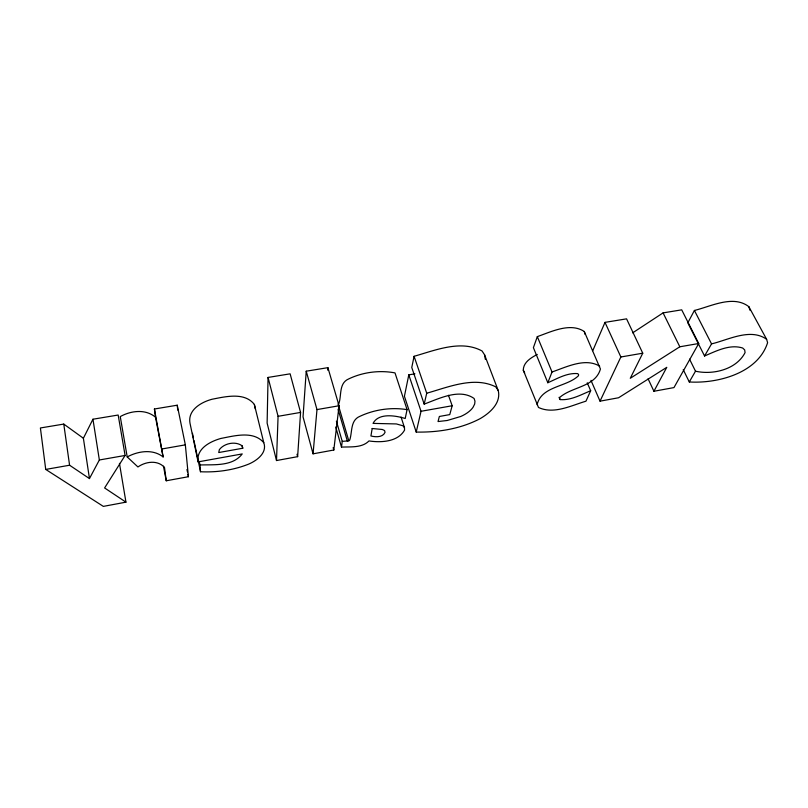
<?xml version="1.0" encoding="UTF-8"?>
<svg xmlns="http://www.w3.org/2000/svg" width="808" height="808" viewBox="0 0 808 808"><rect width="100%" height="100%" fill="white"/><g stroke="black" fill="none" stroke-linecap="round" stroke-linejoin="round"><path stroke-width="1.21" d="M268.054 377.437L267.125 423.119L276.508 460.54L297.637 456.661L300.566 412.423L290.123 373.831L268.054 377.437L278.073 416.312L276.508 460.54M306.232 371.195L303.04 416.867L313.06 453.833L333.815 450.016L339.047 405.757L327.907 367.66L306.232 371.195L316.978 409.585L313.06 453.833M327.664 370.125L327.907 367.66M401.061 417.069L404.465 427.573L404.566 430.098C397.95 441.925 381.002 442.784 368.993 440.936C361.984 448.087 350.652 446.642 341.501 447.117L342.239 441.37L336.401 421.16M587.244 382.81L590.678 390.749L585.952 401.192C571.185 405.566 553.642 414.666 538.481 407.454L523.281 370.216C523.332 362.267 531.038 357.702 537.28 354.449M537.108 404.737C541.269 386.083 566.721 387.163 578.488 375.72L578.589 374.478L577.659 373.619C567.075 372.68 557.197 378.679 547.824 382.739L533.401 347.662L537.32 336.623C551.541 331.644 570.317 322.271 584.285 331.512L600.435 369.004C595.324 387.274 571.256 386.648 559.328 397.819L560.106 399.576C570.892 400.556 581.013 394.668 590.678 390.749M414.918 373.831L408.798 374.861L404.414 396.263L416.221 432.068C438.087 432.492 460.53 428.937 480.043 418.696C489.759 413.12 501.314 403.071 498.223 390.517L484.568 354.803L482.053 350.975C460.964 339.511 435.32 350.288 414.08 356.298L411.767 367.499L424.18 404.111C439.067 398.637 459.449 388.153 474.114 398.485L474.973 401.192L474.69 403.98L473.044 407.303A21.139 10.282 -19.5 0 1 460.762 416.474L447.218 420.493L438.037 421.544L439.35 416.474L449.763 414.595L452.177 405.747L448.47 395.284M342.239 441.37L348.793 440.835L338.057 404.091L338.966 403.293C341.663 394.991 338.805 383.073 348.783 378.881C362.944 372.124 379.588 369.993 395.001 372.902L407.081 409.636L405.202 418.494C395.455 415.524 378.599 412.666 373.044 423.392L396.364 423.937L402.919 425.776L404.465 427.573M416.221 432.068L421.029 411.292L408.798 374.861M424.18 404.111L426.725 393.213L414.08 356.298M547.824 382.739L552.026 371.983L537.32 336.623M592.779 350.672L605 322.372L626.564 318.847L642.754 353.197L630.28 378.285L679.821 346.784L698.718 343.511L681.71 309.838L663.085 312.888L632.664 332.846M648.087 378.8L653.914 391.264L666.782 367.327L618.575 397.758L600.031 401.162L620.857 356.984L605 322.372M83.386 438.259L63.771 424.079L40.4 427.967L45.723 469.428L69.579 465.226L89.456 478.589L83.386 438.259L92.95 419.221L118.17 415.029L125.099 455.459L104.606 487.951L125.957 502.162L119.453 463.358M89.456 478.589L99.354 459.984L92.95 419.221M683.235 369.63L689.285 381.972C717.908 383.689 757.965 373.114 767.6 342.683L766.62 339.289L748.844 306.676C733.199 294.597 711.03 306.404 694.415 310.454L687.81 322.836L704.556 355.985C716.272 351.066 729.675 343.915 742.673 348.026L744.693 349.935L745.067 352.621C736.371 369.549 712.999 375.134 695.506 371.195L689.547 359.166M698.718 343.511L673.973 387.587L653.914 391.264M689.285 381.972L695.506 371.195M704.556 355.985L711.545 343.885C728.412 339.875 750.491 327.735 766.62 339.289M348.793 440.835L349.733 440.047C352.47 431.866 350.137 420.18 360.075 416.251C374.528 409.484 391.325 407.101 407.081 409.636M163.115 456.924L155.53 417.251C145.652 408.767 130.926 410.626 120.261 416.595L127.21 456.934C138.067 451.076 152.803 448.753 163.115 456.924L154.419 409L177.235 405.202L185.345 444.854L188.426 476.71L166.246 480.78L163.479 466.236M552.026 371.983C566.529 367.014 585.265 357.429 599.688 366.206M426.725 393.213C448.349 387.163 474.023 376.033 495.748 386.85L498.223 390.517M125.957 502.162L103.333 506.384L45.723 469.428M193.96 440.501L200.505 471.751C216.887 472.518 233.542 470.175 248.803 464.065C256.904 460.55 267.458 452.834 263.782 442.703L254.348 404.434C244.561 391.86 225.533 396.637 212.08 399.243C201.253 402.111 187.648 409.929 189.971 423.049L198.101 461.893L242.228 453.924C232.694 466.57 214.019 464.499 199.98 464.974L199.212 461.338M421.029 411.292L452.177 405.747M242.764 448.238L218.746 452.541L219.362 449.622C224.24 443.269 235.189 440.966 241.865 445.642L242.764 448.238L242.198 445.834M99.354 459.984L125.099 455.459M162.075 448.945L185.345 444.854M278.073 416.312L300.566 412.423M316.978 409.585L339.047 405.757M620.857 356.984L642.754 353.197M127.21 456.934L137.936 466.963C145.642 461.519 157.58 459.762 164.499 467.448L166.246 480.78M263.782 442.703C253.459 430.462 234.451 435.865 220.867 438.451C210.181 441.461 196.051 448.682 198.101 461.893M694.415 310.454L711.545 343.885M523.281 370.216L524.695 373.044M663.085 312.888L679.821 346.784M590.971 380.366L600.031 401.162M559.156 397.294L560.106 399.576M748.844 306.676L749.915 310.201M338.077 409.272L347.41 441.299M335.724 427.008L341.501 447.117M333.149 447.652L333.815 450.016M584.285 331.512L585.093 334.411M297.001 454.268L297.637 456.661M254.348 404.434L255.308 408.909M192.445 433.29L193.455 438.098M186.971 469.488L187.456 471.892M187.941 474.296L188.426 476.71M484.568 354.803L485.345 359.368M63.771 424.079L69.579 465.226M154.419 409L155.53 417.251M177.235 405.202L177.74 410.09M199.98 464.974L200.505 471.751M372.185 428.503L370.923 435.977C375.558 437.168 382.739 437.562 385.052 432.371L384.588 430.553L382.356 429.492L372.185 428.503"/></g></svg>
